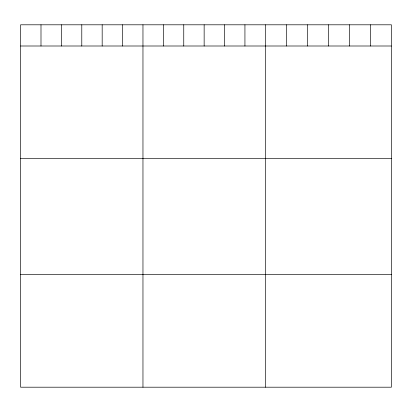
<?xml version="1.0" encoding="UTF-8"?>
<svg xmlns="http://www.w3.org/2000/svg" width="412" height="412" viewBox="0 0 412 412"><rect width="100%" height="100%" fill="white"/><g stroke="black" fill="none" stroke-linecap="round" stroke-linejoin="round"><path stroke-width="0.62" d="M391.4 46L391.4 387.198L20.6 387.198L20.6 24.802L391.4 24.802L391.4 46L20.6 46M20.6 158.594L391.4 158.594M20.6 274.603L391.4 274.603M370.388 24.802L370.388 46M349.376 24.802L349.376 46M328.364 24.802L328.364 46M307.352 24.802L307.352 46M286.34 24.802L286.34 46M265.328 24.802L265.328 387.198M244.934 24.802L244.934 46M224.54 24.802L224.54 46M204.146 24.802L204.146 46M183.752 24.802L183.752 46M163.358 24.802L163.358 46M142.964 24.802L142.964 387.198M122.57 24.802L122.57 46M102.176 24.802L102.176 46M81.782 24.802L81.782 46M61.388 24.802L61.388 46M40.994 24.802L40.994 46"/></g></svg>
